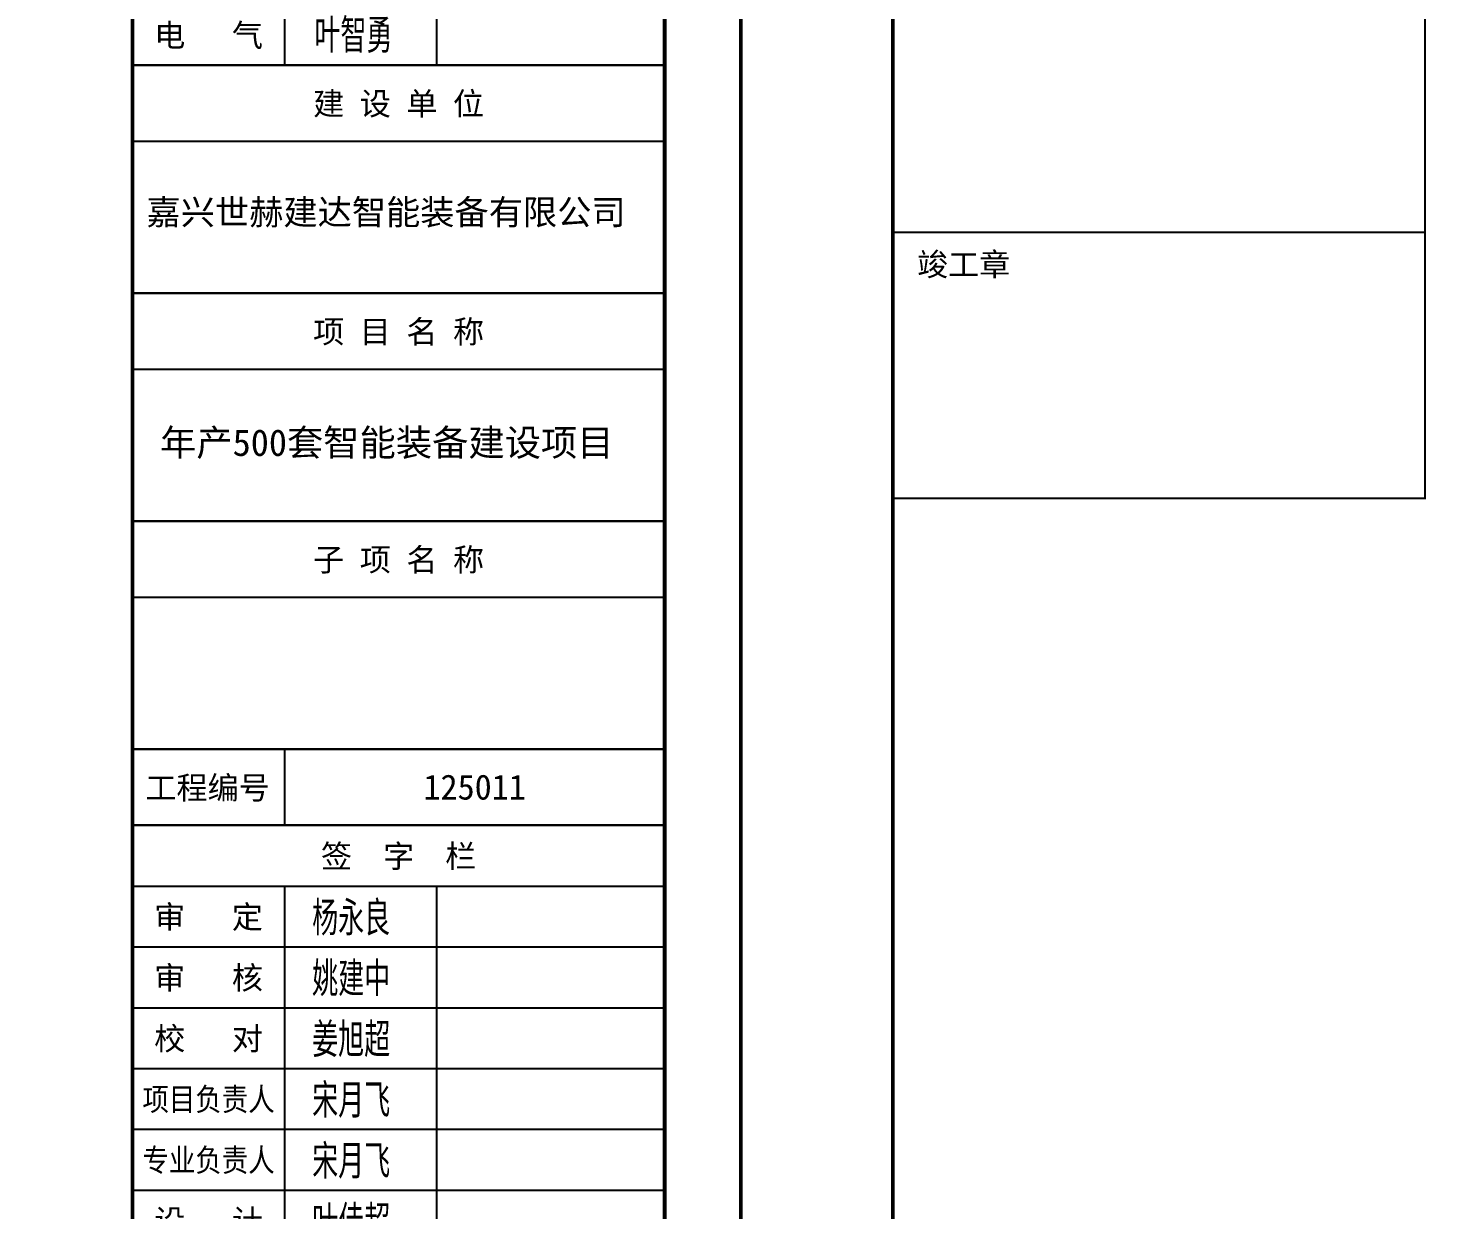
# Model space of a CAD drawing. Extents: x -160106 to 966792, y -663931 to 1550022.
# Drawn here: x -86238 to -85492, y -138860 to -138239 of the extents above; entities that cross this region are included whole.
import ezdxf
from ezdxf.enums import TextEntityAlignment as Align
from ezdxf.xclip import XClip

# ---------------------------------------------------------------- set-up
doc = ezdxf.new("R2010")
doc.units = 0
doc.linetypes.add('ZN-DASH', pattern=[0.35, 0.25, -0.1])
for name, color, linetype in [('!ZN5-钢材投影-40', 40, 'Continuous'), ('!ZN6-虚线-8', 8, 'ZN-DASH'), ('0-cxFrame', 155, 'Continuous'), ('3符号', 173, 'Continuous'), ('qianming', 155, 'Continuous')]:
    doc.layers.add(name, color=color, linetype=linetype)
for name, color, linetype, lineweight in [('0-cxText', 131, 'Continuous', 25), ('0_PURLIN-CON', 253, 'Continuous', 15), ('彩钢板', 6, 'Continuous', 15)]:
    doc.layers.add(name, color=color, linetype=linetype, lineweight=lineweight)
doc.layers.add('0_INSULATION', color=252, linetype='Continuous', lineweight=9, transparency=0.2)
doc.styles.add('BZHZ', font='bzxw', dxfattribs={"width": 0.8, "bigfont": 'bzhz'})
doc.styles.add('cx_biaoti', font='')
doc.styles.add('cx_tuming', font='simhei.ttf')
doc.styles.add('cx_tuqian1', font='')
doc.styles.add('图框宋体', font='', dxfattribs={"width": 0.75})
doc.styles.add('黑体', font='simhei.ttf', dxfattribs={"height": 12})
doc.styles.get('cx_biaoti').set_extended_font_data('SimSun')
doc.styles.get('cx_tuqian1').set_extended_font_data('SimSun')
doc.styles.get('图框宋体').set_extended_font_data('SimSun')

# ---------------------------------------------------------------- blocks, each defined once
blk = doc.blocks.new('zjcx_lan_huiqian(Dragon)')
for p, q in [((-7000, -800), (0, -800)), ((-5000, -800), (-5000, -4800)), ((-3000, -800), (-3000, -4800)), ((-7000, -1600), (0, -1600)), ((-7000, -2400), (0, -2400)), ((-7000, -3200), (0, -3200)), ((-7000, -4000), (0, -4000))]:
    blk.add_line(p, q)
at = {"const_width": 30}
blk.add_lwpolyline([(-7000, 0), (0, 0)], dxfattribs=at)
blk.add_lwpolyline([(-7000, 0), (0, 0), (0, -4800), (-7000, -4800)], close=True, dxfattribs=at)
at = {"style": 'cx_biaoti'}
for s, p in [('会  签  栏', (-3500, -400)), ('建   筑', (-6000, -1200)), ('结   构', (-6000, -2000)), ('给排水', (-6000, -2800)), ('暖   通', (-6000, -3600)), ('电   气', (-6000, -4400))]:
    blk.add_text(s, height=300, dxfattribs=at).set_placement(p, align=Align.MIDDLE)
blk = doc.blocks.new('T-汇签(Dragon)')
at = {"layer": '0-cxFrame'}
blk.add_blockref('zjcx_lan_huiqian(Dragon)', (0, 0), dxfattribs=at)
at = {"layer": 'qianming', "style": 'BZHZ', "width": 0.8}
for s, p in [('黄岩峰', (-4094, -1189)), ('蒋松松', (-4094, -2789)), ('张旭东', (-4094, -3589)), ('叶智勇', (-4094, -4389))]:
    blk.add_text(s, height=450, dxfattribs=at).set_placement(p, align=Align.MIDDLE)
blk = doc.blocks.new('zjcx_lan_qianzi(Dragon)')
for p, q in [((-7000, 4800), (0, 4800)), ((-5000, 4800), (-5000, 0)), ((-3000, 4800), (-3000, 0)), ((-7000, 4000), (0, 4000)), ((-7000, 3200), (0, 3200)), ((-7000, 2400), (0, 2400)), ((-7000, 1600), (0, 1600)), ((-7000, 800), (0, 800))]:
    blk.add_line(p, q)
at = {"const_width": 30}
blk.add_lwpolyline([(-7000, 5600), (0, 5600)], dxfattribs=at)
blk.add_lwpolyline([(-7000, 5600), (0, 5600), (0, 0), (-7000, 0)], close=True, dxfattribs=at)
at = {"style": 'cx_biaoti'}
for s, p in [('签  字  栏', (-3500, 5200)), ('审   定', (-6000, 4400)), ('审   核', (-6000, 3600)), ('校   对', (-6000, 2800)), ('设   计', (-6000, 400))]:
    blk.add_text(s, height=300, dxfattribs=at).set_placement(p, align=Align.MIDDLE)
at = {"style": 'cx_biaoti', "width": 0.85}
for s, p in [('项目负责人', (-6000, 2000)), ('专业负责人', (-6000, 1200))]:
    blk.add_text(s, height=300, dxfattribs=at).set_placement(p, align=Align.MIDDLE)
blk = doc.blocks.new('T-签字(Dragon)')
at = {"layer": '0-cxFrame'}
blk.add_blockref('zjcx_lan_qianzi(Dragon)', (0, 0), dxfattribs=at)
at = {"layer": 'qianming', "style": 'BZHZ', "width": 0.8}
for s, p in [('杨永良', (-4124, 4400)), ('姚建中', (-4124, 3600)), ('姜旭超', (-4124, 2800)), ('宋月飞', (-4124, 2000)), ('宋月飞', (-4124, 1200)), ('叶佳超', (-4124, 400))]:
    blk.add_text(s, height=450, dxfattribs=at).set_placement(p, align=Align.MIDDLE)
blk = doc.blocks.new('zjcx_lan_xiangmu(Dragon)')
for p, q in [((-7000, 9000), (0, 9000)), ((-7000, 6000), (0, 6000)), ((-7000, 3000), (0, 3000)), ((-5000, 1000), (-5000, 0))]:
    blk.add_line(p, q)
at = {"const_width": 30}
for points in [[(-7000, 10000), (0, 10000)], [(-7000, 7000), (0, 7000)], [(-7000, 7000), (0, 7000)], [(-7000, 4000), (0, 4000)], [(-7000, 4000), (0, 4000)], [(-7000, 1000), (0, 1000)], [(-7000, 0), (0, 0)]]:
    blk.add_lwpolyline(points, dxfattribs=at)
blk.add_lwpolyline([(-7000, 10000), (0, 10000), (0, 0), (-7000, 0)], close=True)
at = {"style": 'cx_biaoti'}
for s, p in [('建 设 单 位', (-3500, 9500)), ('项 目 名 称', (-3500, 6500)), ('子 项 名 称', (-3500, 3500)), ('工程编号', (-6013, 500))]:
    blk.add_text(s, height=300, dxfattribs=at).set_placement(p, align=Align.MIDDLE)
blk = doc.blocks.new('T-项目(Dragon)')
blk.add_blockref('zjcx_lan_xiangmu(Dragon)', (0, 0))
at = {"color": 3, "style": 'cx_tuming'}
for s, height, p in [('嘉兴世赫建达智能装备有限公司', 330, (-6816, 7901)), ('年产500套智能装备建设项目 ', 350, (-6638, 4859))]:
    blk.add_text(s, height=height, dxfattribs=at).set_placement(p)
blk = doc.blocks.new('zjcx_T2(Dragon)')
at = {"layer": '0-cxFrame', "const_width": 50}
blk.add_lwpolyline([(-7000, 40000), (0, 40000), (0, 0), (-7000, 0)], close=True, dxfattribs=at)
at = {"layer": '0-cxFrame'}
for name, p in [('T-汇签(Dragon)', (0, 29800)), ('T-项目(Dragon)', (0, 15000)), ('T-签字(Dragon)', (0, 9400))]:
    blk.add_blockref(name, p, dxfattribs=at)
blk = doc.blocks.new('zjcx_lan_xinxi(Dragon)')
for p, q in [((7000, -3200), (0, -3200)), ((7000, -6700), (0, -6700)), ((7000, -10200), (0, -10200)), ((7000, -13700), (0, -13700)), ((7000, -17200), (0, -17200))]:
    blk.add_line(p, q)
at = {"const_width": 25}
blk.add_lwpolyline([(0, -20700), (7000, -20700), (7000, 0), (0, 0)], close=True, dxfattribs=at)
for points in [[(2500, -3200), (2500, 0)], [(4500, -3200), (4500, 0)], [(0, -800), (7000, -800)], [(0, -1600), (7000, -1600)], [(0, -2400), (7000, -2400)]]:
    blk.add_lwpolyline(points)
for points in [[(7000, -3200), (7000, 0)], [(0, -3200), (7000, -3200)], [(0, -20700), (7000, -20700), (7000, -3200)], [(0, -20700), (7000, -20700)]]:
    blk.add_lwpolyline(points, dxfattribs=at)
at = {"style": '图框宋体'}
for s, p in [('实   名', (3500, -400)), ('签   名', (5750, -400)), ('项目负责人', (1204, -1200)), ('专业负责人', (1250, -2000)), ('设  计  人', (1250, -2800))]:
    blk.add_text(s, height=300, dxfattribs=at).set_placement(p, align=Align.MIDDLE)
for s, p in [('注册（执业）章', (318, -3771)), ('预留章', (318, -7271)), ('出图章(未盖出图专用章本图无效)', (318, -10771)), ('审图章', (318, -14271)), ('竣工章', (318, -17771))]:
    blk.add_text(s, height=300, dxfattribs=at).set_placement(p)
blk = doc.blocks.new('T-信息(Dragon)')
at = {"layer": '0-cxFrame'}
blk.add_blockref('zjcx_lan_xinxi(Dragon)', (0, 0), dxfattribs=at)
at = {"layer": 'qianming', "color": 3, "style": 'cx_biaoti'}
for s, p in [('宋月飞', (3585, -1168)), ('宋月飞', (3585, -1968)), ('叶佳超', (3585, -2768))]:
    blk.add_text(s, height=350, dxfattribs=at).set_placement(p, align=Align.MIDDLE_CENTER)
blk = doc.blocks.new('TK22.A2 L(Dragon)')
at = {"layer": '0-cxFrame', "color": 7, "const_width": 0.5}
blk.add_lwpolyline([(0, 0), (-594, 0), (-594, 420), (0, 420)], close=True, dxfattribs=at)
at = {"layer": '0-cxFrame', "const_width": 0.5}
for points in [[(-80, 10), (-574, 10), (-574, 410), (-80, 410)], [(-10, 10), (-80, 10), (-80, 410), (-10, 410)]]:
    blk.add_lwpolyline(points, close=True, dxfattribs=at)
at = {"layer": '0-cxFrame', "xscale": 0.01, "yscale": 0.01, "zscale": 0.01}
for name, p in [('T-信息(Dragon)', (-574, 410)), ('zjcx_T2(Dragon)', (-10, 10))]:
    blk.add_blockref(name, p, dxfattribs=at)
at = {"style": '黑体', "flags": 4}
blk.add_attdef('图幅', text='', height=3.3, dxfattribs=at).set_placement((-40, 3), align=Align.RIGHT)
at = {"layer": '0-cxText', "flags": 4}
for tag, height, style, p in [('建设单位', 3.5, 'cx_tuming', (-45, 240)), ('项目名称', 3.5, 'cx_tuming', (-45, 210)), ('子项名称', 3.5, 'cx_tuming', (-45, 180)), ('工程编号', 3.3, 'cx_tuqian1', (-35, 165)), ('图名1', 3.5, 'cx_tuming', (-45, 87)), ('图名2', 3.5, 'cx_tuming', (-45, 79)), ('图名3', 3.5, 'cx_tuming', (-45, 71)), ('出图日期', 3.3, 'cx_tuqian1', (-39, 60)), ('专业', 3.3, 'cx_tuqian1', (-55, 52)), ('图号', 3.3, 'cx_tuqian1', (-55, 44)), ('版次', 3.3, 'cx_tuqian1', (-20, 44))]:
    blk.add_attdef(tag, text='', height=height, dxfattribs=dict(at, style=style)).set_placement(p, align=Align.MIDDLE)
at = {"layer": 'Defpoints', "color": 6, "flags": 4}
for tag, height, style, p in [('tufu', 3.3, '黑体', (-12, 12)), ('dwfname', 4, 'cx_tuqian1', (-80, 3))]:
    blk.add_attdef(tag, text='', height=height, dxfattribs=dict(at, style=style)).set_placement(p, align=Align.RIGHT)
blk = doc.blocks.new('20250827133424')
at = {"layer": '彩钢板', "color": 1}
for points in [[(-31.09, -17.34), (-14.5, 0), (14.5, 0), (48, -35), (77, -35), (110.5, 0), (139.5, 0), (173, -35), (202, -35), (235.5, 0), (264.5, 0), (298, -35), (327, -35), (360.5, 0), (389.5, 0), (423, -35), (452, -35), (485.5, 0), (514.5, 0), (548, -35), (577, -35), (610.5, 0), (639.5, 0), (673, -35)], [(-30.37, -18.03), (-14.07, -1), (14.07, -1), (47.57, -36), (77.43, -36), (110.93, -1), (139.07, -1), (172.57, -36), (202.43, -36), (235.93, -1), (264.07, -1), (297.57, -36), (327.43, -36), (360.93, -1), (389.07, -1), (422.57, -36), (452.43, -36), (485.93, -1), (514.07, -1), (547.57, -36), (577.43, -36), (610.93, -1), (639.07, -1), (672.57, -36)]]:
    blk.add_lwpolyline(points, dxfattribs=at)
blk = doc.blocks.new('*U3258')
at = {"layer": '!ZN5-钢材投影-40'}
for points in [[(4062.1, -11040.44), (5641.89, -11040.44), (5641.89, -11290.44), (4062.1, -11290.44)], [(4062.1, -11060.44), (5641.89, -11060.44), (5641.89, -11270.44), (4062.1, -11270.44)]]:
    blk.add_lwpolyline(points, close=True, dxfattribs=at)
at = {"layer": '!ZN6-虚线-8', "ltscale": 30}
blk.add_lwpolyline([(4062.1, -11043.47), (5641.89, -11043.47), (5641.89, -11287.41), (4062.1, -11287.41)], close=True, dxfattribs=at)
blk = doc.blocks.new('*U3260')
at = {"layer": '0_INSULATION'}
blk.add_lwpolyline([(112897.34, -53414.26), (112897.34, -53464.26), (113728.44, -53464.26), (113728.44, -53414.26)], close=True, dxfattribs=at)
blk = doc.blocks.new('20250826103610')
at = {"layer": '彩钢板'}
for points in [[(-900.69, 1), (-895.69, 14), (-895.69, 16), (-885.69, 16), (-885.69, 14), (-880.69, 1), (-819.19, 1), (-818.19, 2.5), (-810.19, 2.5), (-809.19, 1), (-747.19, 1), (-746.19, 2.5), (-738.19, 2.5), (-737.19, 1), (-675.69, 1), (-670.69, 14), (-670.69, 16), (-660.69, 16), (-660.69, 15), (-660.69, 14), (-655.69, 1), (-594.19, 1), (-593.19, 2.5), (-585.19, 2.5), (-584.19, 1), (-522.19, 1), (-521.19, 2.5), (-513.19, 2.5), (-512.19, 1), (-450.69, 1), (-445.69, 14), (-445.69, 16), (-435.69, 16), (-435.69, 14), (-430.69, 1), (-369.19, 1), (-368.19, 2.5), (-360.19, 2.5), (-359.19, 1), (-297.19, 1), (-296.19, 2.5), (-288.19, 2.5), (-287.19, 1), (-225.69, 1), (-220.69, 14), (-220.69, 16), (-210.69, 16), (-210.69, 14), (-205.69, 1), (-144.19, 1)], [(-900.69, 1), (-899.75, 0.64), (-894.69, 13.81), (-894.69, 15), (-886.69, 15), (-886.69, 13.81), (-881.37, 0), (-818.65, 0), (-817.65, 1.5), (-810.72, 1.5), (-809.72, 0), (-746.65, 0), (-745.65, 1.5), (-738.72, 1.5), (-737.72, 0), (-675, 0), (-669.69, 13.81), (-669.69, 15), (-661.69, 15), (-661.69, 13.81), (-656.37, 0), (-593.65, 0), (-592.65, 1.5), (-585.72, 1.5), (-584.72, 0), (-521.65, 0), (-520.65, 1.5), (-513.72, 1.5), (-512.72, 0), (-450, 0), (-444.69, 13.81), (-444.69, 15), (-436.69, 15), (-436.69, 13.81), (-431.37, 0), (-368.65, 0), (-367.65, 1.5), (-360.72, 1.5), (-359.72, 0), (-296.65, 0), (-295.65, 1.5), (-288.72, 1.5), (-287.72, 0), (-225, 0), (-219.69, 13.81), (-219.69, 15), (-211.69, 15), (-211.69, 13.81), (-206.37, 0), (-143.65, 0)]]:
    blk.add_lwpolyline(points, dxfattribs=at)
blk = doc.blocks.new('20250919174842')
at = {"xscale": 2, "yscale": 2, "zscale": 2}
blk.add_blockref('*U3260', (-228256.88, 106664.51), dxfattribs=at)
at = {"layer": '0_PURLIN-CON', "xscale": -1, "rotation": 180}
blk.add_blockref('*U3258', (-6524.29, -11299.44), dxfattribs=at)
at = {"layer": '3符号', "ltscale": 500}
blk.add_blockref('20250826103610', (-1561.68, -9), dxfattribs=at)
at = {"layer": '彩钢板'}
blk.add_blockref('20250827133424', (-2428.73, -264), dxfattribs=at)

msp = doc.modelspace()

# ---------------------------------------------------------------- block references
at = {"ltscale": 40}
ref = msp.add_blockref('20250919174842', (-83734.38, -138365.37), dxfattribs=at)
XClip(ref).set_block_clipping_path([(-1737.727244179, -429.4694131733), (-283.1170685769, 603.0737668996)])
at = {"layer": '0-cxFrame'}
ref = msp.add_blockref('TK22.A2 L(Dragon)', (-85863.4, -139298.12), dxfattribs=dict(at, xscale=4, yscale=4, zscale=4))
ref.add_attrib('工程编号', '125011', dxfattribs={"layer": '0-cxText', "height": 13.2, "style": 'cx_tuqian1'}).set_placement((-86003.4, -138638.12), align=Align.MIDDLE)

# ---------------------------------------------------------------- next in the draw order: block references
at = {"layer": '0-cxFrame', "xscale": 4, "yscale": 4, "zscale": 4}
msp.add_blockref('TK22.A2 L(Dragon)', (-83487.4, -139298.12), dxfattribs=at)

doc.saveas('drawing.dxf')
